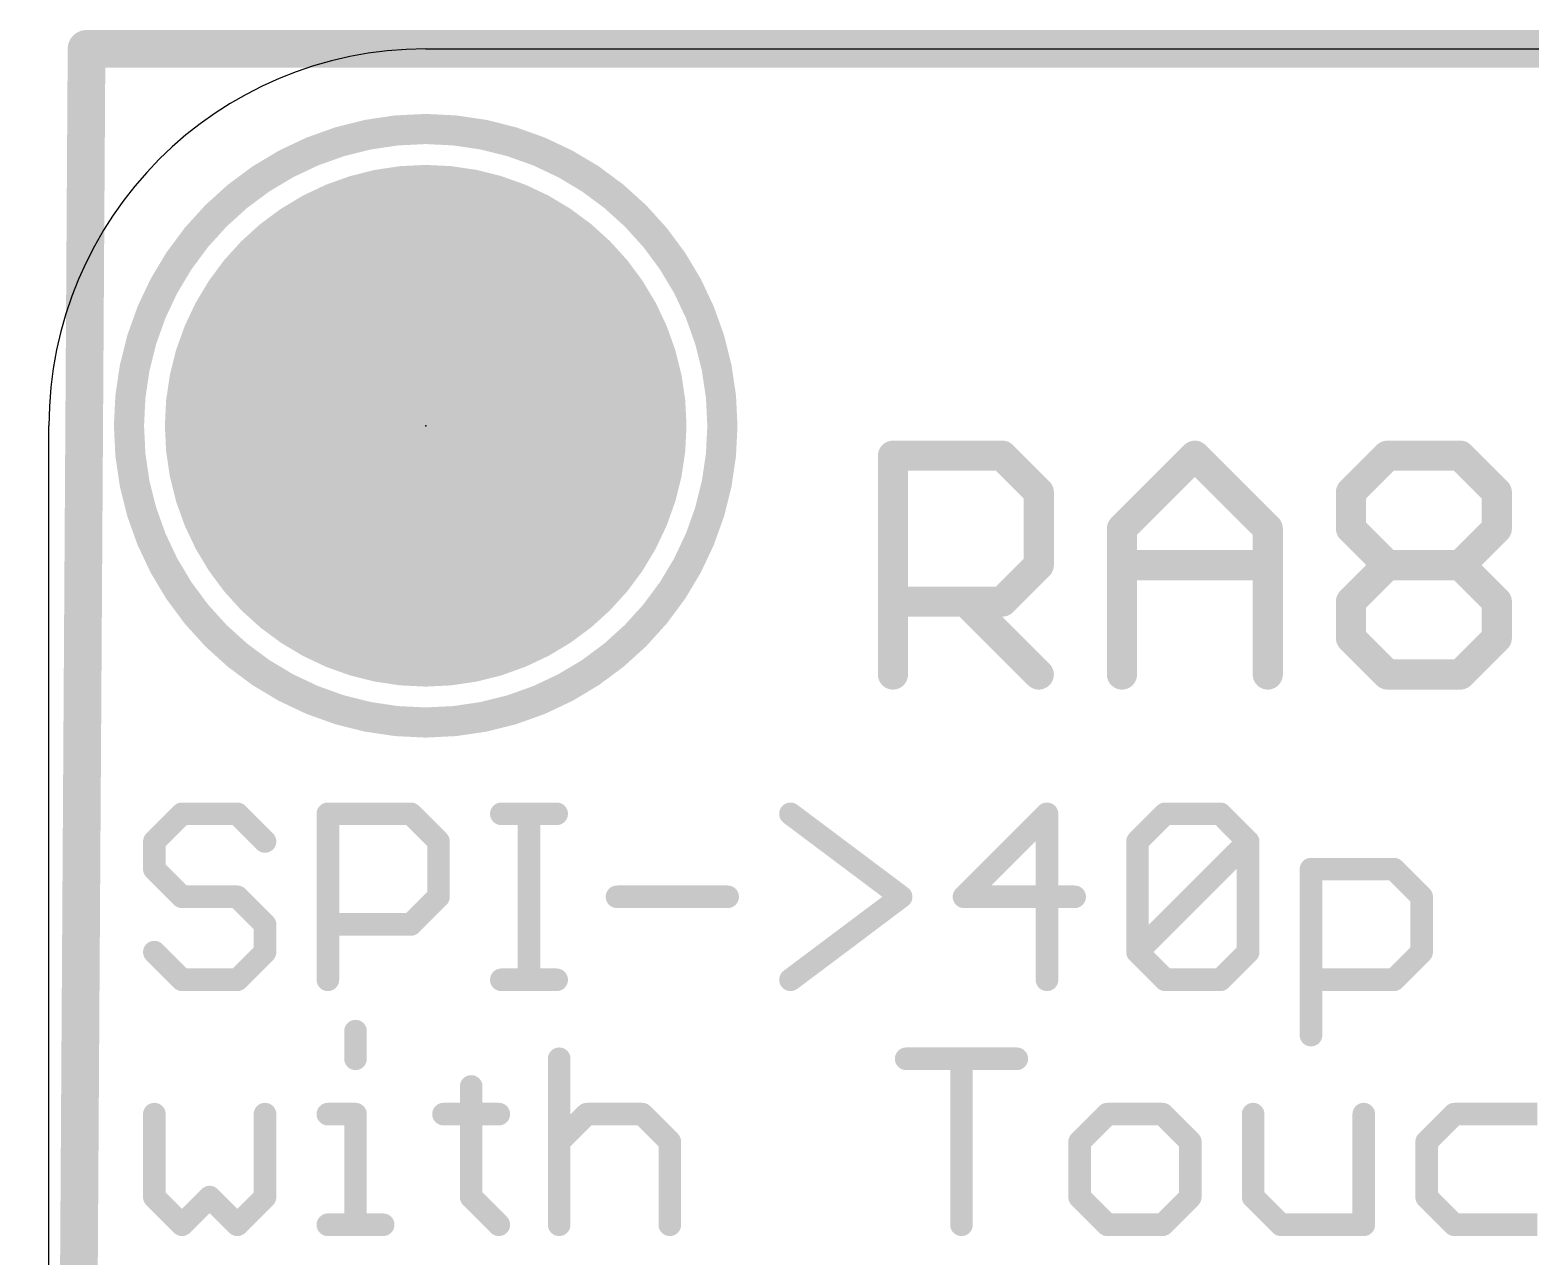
# Model space of a CAD drawing. Extents: x -0.1 to 49.3, y -0.1 to 40.8.
# Drawn here: x -0.13 to 9.99, y 32.5 to 40.77 of the extents above; entities that cross this region are included whole.
import ezdxf

# ---------------------------------------------------------------- set-up
doc = ezdxf.new("R2010")
doc.units = 0
for name, color, linetype in [('16', 132, 'CONTINUOUS'), ('17', 110, 'CONTINUOUS'), ('20', 53, 'CONTINUOUS'), ('21', 40, 'CONTINUOUS'), ('23', 53, 'CONTINUOUS')]:
    doc.layers.add(name, color=color, linetype=linetype)

# ---------------------------------------------------------------- blocks, each defined once
blk = doc.blocks.new('ROUNDP')
at = {"const_width": 0.5}
blk.add_lwpolyline([(0, -0.25, 1), (0, 0.25, 1), (0, -0.25)], format="xyb", dxfattribs=at)

msp = doc.modelspace()

# ---------------------------------------------------------------- linework, layer by layer
at = {"layer": '16', "const_width": 0.254}
for points in [[(0.254, 40.64), (0, 0)], [(49.133, 40.64), (0.254, 40.64)]]:
    msp.add_lwpolyline(points, dxfattribs=at)
at = {"layer": '16', "const_width": 0.127}
for points in [[(0.254, 40.7035, 1), (0.254, 40.5765)], [(0.3175, 40.6396, 1), (0.1905, 40.6404)]]:
    msp.add_lwpolyline(points, format="xyb", dxfattribs=at)
at = {"layer": '20'}
for p, q in [((2.54, 40.64), (45.72, 40.64)), ((0, 2.54), (0, 38.1))]:
    msp.add_line(p, q, dxfattribs=at)
msp.add_arc((2.54, 38.1), 2.54, 90, 180, dxfattribs=at)
at = {"layer": '21'}
for points, const_width in [([(2.54, 36.1, 1), (2.54, 40.1, 1), (2.54, 36.1)], 0.2032), ([(5.7404, 37.8981, 1), (5.6388, 37.8981)], 0.1016), ([(5.6896, 37.9489, 1), (5.6896, 37.8473)], 0.1016), ([(6.4627, 37.934, 1), (6.3909, 37.8621)], 0.1016), ([(6.4268, 37.8473, 1), (6.4268, 37.9489)], 0.1016), ([(7.7606, 37.934, 1), (7.6888, 37.8621)], 0.1016), ([(7.7606, 37.8621, 1), (7.6888, 37.934)], 0.1016), ([(9.0226, 37.9489, 1), (9.0226, 37.8473)], 0.1016), ([(9.0585, 37.8621, 1), (8.9866, 37.934)], 0.1016), ([(9.55, 37.934, 1), (9.4781, 37.8621)], 0.1016), ([(9.514, 37.8473, 1), (9.514, 37.9489)], 0.1016), ([(6.7234, 37.6523, 1), (6.6218, 37.6523)], 0.1016), ([(6.6367, 37.6164, 1), (6.7085, 37.6882)], 0.1016), ([(8.8276, 37.6523, 1), (8.726, 37.6523)], 0.1016), ([(8.7409, 37.6882, 1), (8.8127, 37.6164)], 0.1016), ([(9.8106, 37.6523, 1), (9.709, 37.6523)], 0.1016), ([(9.7239, 37.6164, 1), (9.7957, 37.6882)], 0.1016), ([(7.284, 37.4066, 1), (7.1824, 37.4066)], 0.1016), ([(7.1973, 37.4425, 1), (7.2691, 37.3707)], 0.1016), ([(8.267, 37.4066, 1), (8.1654, 37.4066)], 0.1016), ([(8.1803, 37.3707, 1), (8.2521, 37.4425)], 0.1016), ([(8.8127, 37.4425, 1), (8.7409, 37.3707)], 0.1016), ([(8.726, 37.4066, 1), (8.8276, 37.4066)], 0.1016), ([(9.709, 37.4066, 1), (9.8106, 37.4066)], 0.1016), ([(9.7957, 37.3707, 1), (9.7239, 37.4425)], 0.1016), ([(6.7085, 37.1249, 1), (6.6367, 37.1967)], 0.1016), ([(7.2332, 37.2116, 1), (7.2332, 37.11)], 0.1016), ([(8.2162, 37.11, 1), (8.2162, 37.2116)], 0.1016), ([(9.0226, 37.2116, 1), (9.0226, 37.11)], 0.1016), ([(9.0585, 37.1249, 1), (8.9866, 37.1967)], 0.1016), ([(8.9866, 37.1249, 1), (9.0585, 37.1967)], 0.1016), ([(9.55, 37.1967, 1), (9.4781, 37.1249)], 0.1016), ([(9.4781, 37.1967, 1), (9.55, 37.1249)], 0.1016), ([(9.514, 37.11, 1), (9.514, 37.2116)], 0.1016), ([(6.6218, 37.1608, 1), (6.7234, 37.1608)], 0.1016), ([(5.6896, 36.9659, 1), (5.6896, 36.8643)], 0.1016), ([(6.217, 36.951, 1), (6.1452, 36.8792)], 0.1016), ([(6.3909, 36.951, 1), (6.4627, 36.8792)], 0.1016), ([(6.4268, 36.8643, 1), (6.4268, 36.9659)], 0.1016), ([(8.8276, 36.9151, 1), (8.726, 36.9151)], 0.1016), ([(8.7409, 36.951, 1), (8.8127, 36.8792)], 0.1016), ([(9.8106, 36.9151, 1), (9.709, 36.9151)], 0.1016), ([(9.7239, 36.8792, 1), (9.7957, 36.951)], 0.1016), ([(8.8127, 36.7053, 1), (8.7409, 36.6334)], 0.1016), ([(9.7957, 36.6334, 1), (9.7239, 36.7053)], 0.1016), ([(8.726, 36.6693, 1), (8.8276, 36.6693)], 0.1016), ([(9.709, 36.6693, 1), (9.8106, 36.6693)], 0.1016), ([(9.0226, 36.4744, 1), (9.0226, 36.3728)], 0.1016), ([(9.514, 36.3728, 1), (9.514, 36.4744)], 0.1016), ([(5.6388, 36.4236, 1), (5.7404, 36.4236)], 0.1016), ([(6.6367, 36.3877, 1), (6.7085, 36.4595)], 0.1016), ([(7.1824, 36.4236, 1), (7.284, 36.4236)], 0.1016), ([(8.1654, 36.4236, 1), (8.267, 36.4236)], 0.1016), ([(8.9866, 36.3877, 1), (9.0585, 36.4595)], 0.1016), ([(9.4781, 36.4595, 1), (9.55, 36.3877)], 0.1016), ([(0.8976, 35.5229, 1), (0.8976, 35.4467)], 0.0762), ([(0.9246, 35.4578, 1), (0.8707, 35.5117)], 0.0762), ([(1.2974, 35.5117, 1), (1.2435, 35.4578)], 0.0762), ([(1.2705, 35.4467, 1), (1.2705, 35.5229)], 0.0762), ([(1.9187, 35.4848, 1), (1.8425, 35.4848)], 0.0762), ([(1.8806, 35.5229, 1), (1.8806, 35.4467)], 0.0762), ([(2.4668, 35.5117, 1), (2.4129, 35.4578)], 0.0762), ([(2.4399, 35.4467, 1), (2.4399, 35.5229)], 0.0762), ([(3.05, 35.5229, 1), (3.05, 35.4467)], 0.0762), ([(3.2745, 35.4848, 1), (3.1983, 35.4848)], 0.0762), ([(3.4228, 35.4467, 1), (3.4228, 35.5229)], 0.0762), ([(5.0218, 35.5152, 1), (4.9761, 35.4543)], 0.0762), ([(6.7658, 35.4848, 1), (6.6896, 35.4848)], 0.0762), ([(6.7546, 35.4578, 1), (6.7007, 35.5117)], 0.0762), ([(7.5242, 35.5229, 1), (7.5242, 35.4467)], 0.0762), ([(7.5511, 35.4578, 1), (7.4973, 35.5117)], 0.0762), ([(7.924, 35.5117, 1), (7.8701, 35.4578)], 0.0762), ([(7.8971, 35.4467, 1), (7.8971, 35.5229)], 0.0762), ([(0.7493, 35.2983, 1), (0.6731, 35.2983)], 0.0762), ([(0.6843, 35.3253, 1), (0.7381, 35.2714)], 0.0762), ([(1.43, 35.2714, 1), (1.4838, 35.3253)], 0.0762), ([(2.6644, 35.2983, 1), (2.5882, 35.2983)], 0.0762), ([(2.5994, 35.2714, 1), (2.6532, 35.3253)], 0.0762), ([(7.3108, 35.3253, 1), (7.3647, 35.2714)], 0.0762), ([(7.3759, 35.2983, 1), (7.2997, 35.2983)], 0.0762), ([(8.1216, 35.2983, 1), (8.0454, 35.2983)], 0.0762), ([(8.1104, 35.2714, 1), (8.0565, 35.3253)], 0.0762), ([(8.0565, 35.2714, 1), (8.1104, 35.3253)], 0.0762), ([(0.6731, 35.1119, 1), (0.7493, 35.1119)], 0.0762), ([(0.7381, 35.1388, 1), (0.6843, 35.085)], 0.0762), ([(8.5453, 35.1119, 1), (8.4691, 35.1119)], 0.0762), ([(8.5072, 35.15, 1), (8.5072, 35.0738)], 0.0762), ([(9.0934, 35.1388, 1), (9.0395, 35.085)], 0.0762), ([(9.0665, 35.0738, 1), (9.0665, 35.15)], 0.0762), ([(0.8976, 34.9636, 1), (0.8976, 34.8874)], 0.0762), ([(0.8707, 34.8985, 1), (0.9246, 34.9524)], 0.0762), ([(1.2974, 34.9524, 1), (1.2435, 34.8985)], 0.0762), ([(1.2705, 34.8874, 1), (1.2705, 34.9636)], 0.0762), ([(2.5882, 34.9255, 1), (2.6644, 34.9255)], 0.0762), ([(2.6532, 34.8985, 1), (2.5994, 34.9524)], 0.0762), ([(3.8296, 34.9636, 1), (3.8296, 34.8874)], 0.0762), ([(4.5753, 34.8874, 1), (4.5753, 34.9636)], 0.0762), ([(5.7676, 34.895, 1), (5.7218, 34.956)], 0.0762), ([(5.7218, 34.895, 1), (5.7676, 34.956)], 0.0762), ([(6.1414, 34.9524, 1), (6.1953, 34.8985)], 0.0762), ([(6.1684, 34.9636, 1), (6.1684, 34.8874)], 0.0762), ([(6.9141, 34.8874, 1), (6.9141, 34.9636)], 0.0762), ([(9.291, 34.9255, 1), (9.2148, 34.9255)], 0.0762), ([(9.2259, 34.8985, 1), (9.2798, 34.9524)], 0.0762), ([(1.495, 34.739, 1), (1.4188, 34.739)], 0.0762), ([(1.43, 34.7121, 1), (1.4838, 34.766)], 0.0762), ([(1.8806, 34.7771, 1), (1.8806, 34.7009)], 0.0762), ([(2.4129, 34.766, 1), (2.4668, 34.7121)], 0.0762), ([(2.4399, 34.7009, 1), (2.4399, 34.7771)], 0.0762), ([(0.7381, 34.5796, 1), (0.6843, 34.5257)], 0.0762), ([(1.4838, 34.5257, 1), (1.43, 34.5796)], 0.0762), ([(7.3647, 34.5796, 1), (7.3108, 34.5257)], 0.0762), ([(7.3108, 34.5796, 1), (7.3647, 34.5257)], 0.0762), ([(8.1104, 34.5257, 1), (8.0565, 34.5796)], 0.0762), ([(9.2798, 34.5257, 1), (9.2259, 34.5796)], 0.0762), ([(1.4188, 34.5526, 1), (1.495, 34.5526)], 0.0762), ([(7.2997, 34.5526, 1), (7.3759, 34.5526)], 0.0762), ([(8.0454, 34.5526, 1), (8.1216, 34.5526)], 0.0762), ([(9.2148, 34.5526, 1), (9.291, 34.5526)], 0.0762), ([(0.8976, 34.4043, 1), (0.8976, 34.3281)], 0.0762), ([(0.8707, 34.3393, 1), (0.9246, 34.3931)], 0.0762), ([(1.2435, 34.3931, 1), (1.2974, 34.3393)], 0.0762), ([(1.2705, 34.3281, 1), (1.2705, 34.4043)], 0.0762), ([(1.8425, 34.3662, 1), (1.9187, 34.3662)], 0.0762), ([(3.05, 34.4043, 1), (3.05, 34.3281)], 0.0762), ([(3.1983, 34.3662, 1), (3.2745, 34.3662)], 0.0762), ([(3.4228, 34.3281, 1), (3.4228, 34.4043)], 0.0762), ([(4.9761, 34.3967, 1), (5.0218, 34.3357)], 0.0762), ([(6.6896, 34.3662, 1), (6.7658, 34.3662)], 0.0762), ([(7.5242, 34.4043, 1), (7.5242, 34.3281)], 0.0762), ([(7.4973, 34.3393, 1), (7.5511, 34.3931)], 0.0762), ([(7.8701, 34.3931, 1), (7.924, 34.3393)], 0.0762), ([(7.8971, 34.3281, 1), (7.8971, 34.4043)], 0.0762), ([(8.5072, 34.4043, 1), (8.5072, 34.3281)], 0.0762), ([(9.0395, 34.3931, 1), (9.0934, 34.3393)], 0.0762), ([(9.0665, 34.3281, 1), (9.0665, 34.4043)], 0.0762), ([(2.1051, 34.0202, 1), (2.0289, 34.0202)], 0.0762), ([(8.4691, 33.9933, 1), (8.5453, 33.9933)], 0.0762), ([(3.4779, 33.8338, 1), (3.4017, 33.8338)], 0.0762), ([(5.7786, 33.8719, 1), (5.7786, 33.7957)], 0.0762), ([(6.1895, 33.8338, 1), (6.1133, 33.8338)], 0.0762), ([(6.5243, 33.7957, 1), (6.5243, 33.8719)], 0.0762), ([(2.0289, 33.8338, 1), (2.1051, 33.8338)], 0.0762), ([(2.8847, 33.6473, 1), (2.8085, 33.6473)], 0.0762), ([(0.7493, 33.4609, 1), (0.6731, 33.4609)], 0.0762), ([(1.495, 33.4609, 1), (1.4188, 33.4609)], 0.0762), ([(1.8806, 33.499, 1), (1.8806, 33.4228)], 0.0762), ([(2.1051, 33.4609, 1), (2.0289, 33.4609)], 0.0762), ([(2.067, 33.4228, 1), (2.067, 33.499)], 0.0762), ([(2.6602, 33.499, 1), (2.6602, 33.4228)], 0.0762), ([(3.033, 33.4228, 1), (3.033, 33.499)], 0.0762), ([(3.6262, 33.499, 1), (3.6262, 33.4228)], 0.0762), ([(3.6532, 33.434, 1), (3.5993, 33.4878)], 0.0762), ([(4.026, 33.4878, 1), (3.9721, 33.434)], 0.0762), ([(3.9991, 33.4228, 1), (3.9991, 33.499)], 0.0762), ([(7.1344, 33.499, 1), (7.1344, 33.4228)], 0.0762), ([(7.1613, 33.434, 1), (7.1075, 33.4878)], 0.0762), ([(7.5342, 33.4878, 1), (7.4803, 33.434)], 0.0762), ([(7.5073, 33.4228, 1), (7.5073, 33.499)], 0.0762), ([(8.1555, 33.4609, 1), (8.0793, 33.4609)], 0.0762), ([(8.9012, 33.4609, 1), (8.825, 33.4609)], 0.0762), ([(9.4732, 33.499, 1), (9.4732, 33.4228)], 0.0762), ([(9.5001, 33.434, 1), (9.4463, 33.4878)], 0.0762), ([(3.4128, 33.3014, 1), (3.4667, 33.2475)], 0.0762), ([(4.2236, 33.2745, 1), (4.1474, 33.2745)], 0.0762), ([(4.1586, 33.2475, 1), (4.2124, 33.3014)], 0.0762), ([(6.921, 33.3014, 1), (6.9749, 33.2475)], 0.0762), ([(6.9861, 33.2745, 1), (6.9099, 33.2745)], 0.0762), ([(7.7318, 33.2745, 1), (7.6556, 33.2745)], 0.0762), ([(7.6667, 33.2475, 1), (7.7206, 33.3014)], 0.0762), ([(9.2598, 33.3014, 1), (9.3137, 33.2475)], 0.0762), ([(9.3249, 33.2745, 1), (9.2487, 33.2745)], 0.0762), ([(0.7381, 32.9286, 1), (0.6843, 32.8747)], 0.0762), ([(0.6731, 32.9016, 1), (0.7493, 32.9016)], 0.0762), ([(1.111, 32.9286, 1), (1.0571, 32.8747)], 0.0762), ([(1.111, 32.8747, 1), (1.0571, 32.9286)], 0.0762), ([(1.4188, 32.9016, 1), (1.495, 32.9016)], 0.0762), ([(1.4838, 32.8747, 1), (1.43, 32.9286)], 0.0762), ([(2.8736, 32.9286, 1), (2.8197, 32.8747)], 0.0762), ([(2.8085, 32.9016, 1), (2.8847, 32.9016)], 0.0762), ([(6.9749, 32.9286, 1), (6.921, 32.8747)], 0.0762), ([(6.9099, 32.9016, 1), (6.9861, 32.9016)], 0.0762), ([(7.6556, 32.9016, 1), (7.7318, 32.9016)], 0.0762), ([(7.7206, 32.8747, 1), (7.6667, 32.9286)], 0.0762), ([(8.1443, 32.9286, 1), (8.0904, 32.8747)], 0.0762), ([(8.0793, 32.9016, 1), (8.1555, 32.9016)], 0.0762), ([(9.3137, 32.9286, 1), (9.2598, 32.8747)], 0.0762), ([(9.2487, 32.9016, 1), (9.3249, 32.9016)], 0.0762), ([(0.8707, 32.7421, 1), (0.9246, 32.6883)], 0.0762), ([(0.8707, 32.6883, 1), (0.9246, 32.7421)], 0.0762), ([(1.2435, 32.7421, 1), (1.2974, 32.6883)], 0.0762), ([(1.2435, 32.6883, 1), (1.2974, 32.7421)], 0.0762), ([(1.8806, 32.7533, 1), (1.8806, 32.6771)], 0.0762), ([(2.2534, 32.6771, 1), (2.2534, 32.7533)], 0.0762), ([(3.0061, 32.6883, 1), (3.06, 32.7421)], 0.0762), ([(7.1344, 32.7533, 1), (7.1344, 32.6771)], 0.0762), ([(7.1075, 32.6883, 1), (7.1613, 32.7421)], 0.0762), ([(7.4803, 32.7421, 1), (7.5342, 32.6883)], 0.0762), ([(7.5073, 32.6771, 1), (7.5073, 32.7533)], 0.0762), ([(8.3038, 32.7533, 1), (8.3038, 32.6771)], 0.0762), ([(8.2769, 32.6883, 1), (8.3307, 32.7421)], 0.0762), ([(8.8631, 32.6771, 1), (8.8631, 32.7533)], 0.0762), ([(9.4732, 32.7533, 1), (9.4732, 32.6771)], 0.0762), ([(9.4463, 32.6883, 1), (9.5001, 32.7421)], 0.0762), ([(2.0289, 32.7152, 1), (2.1051, 32.7152)], 0.0762), ([(3.4017, 32.7152, 1), (3.4779, 32.7152)], 0.0762), ([(4.1474, 32.7152, 1), (4.2236, 32.7152)], 0.0762), ([(6.1133, 32.7152, 1), (6.1895, 32.7152)], 0.0762), ([(8.825, 32.7152, 1), (8.9012, 32.7152)], 0.0762)]:
    msp.add_lwpolyline(points, format="xyb", dxfattribs=dict(at, const_width=const_width))
for points, const_width in [([(5.6896, 36.4236), (5.6896, 37.8981)], 0.2032), ([(5.6896, 37.8981), (6.4268, 37.8981)], 0.2032), ([(6.4268, 37.8981), (6.6726, 37.6523)], 0.2032), ([(7.2332, 37.4066), (7.7247, 37.8981)], 0.2032), ([(7.7247, 37.8981), (8.2162, 37.4066)], 0.2032), ([(8.7768, 37.6523), (9.0226, 37.8981)], 0.2032), ([(9.0226, 37.8981), (9.514, 37.8981)], 0.2032), ([(9.514, 37.8981), (9.7598, 37.6523)], 0.2032), ([(6.6726, 37.6523), (6.6726, 37.1608)], 0.2032), ([(8.7768, 37.4066), (8.7768, 37.6523)], 0.2032), ([(9.7598, 37.6523), (9.7598, 37.4066)], 0.2032), ([(7.2332, 36.4236), (7.2332, 37.4066)], 0.2032), ([(8.2162, 37.4066), (8.2162, 36.4236)], 0.2032), ([(9.0226, 37.1608), (8.7768, 37.4066)], 0.2032), ([(9.7598, 37.4066), (9.514, 37.1608)], 0.2032), ([(6.6726, 37.1608), (6.4268, 36.9151)], 0.2032), ([(7.2332, 37.1608), (8.2162, 37.1608)], 0.2032), ([(8.7768, 36.9151), (9.0226, 37.1608)], 0.2032), ([(9.0226, 37.1608), (9.514, 37.1608)], 0.2032), ([(9.514, 37.1608), (9.7598, 36.9151)], 0.2032), ([(6.4268, 36.9151), (5.6896, 36.9151)], 0.2032), ([(6.1811, 36.9151), (6.6726, 36.4236)], 0.2032), ([(8.7768, 36.6693), (8.7768, 36.9151)], 0.2032), ([(9.7598, 36.9151), (9.7598, 36.6693)], 0.2032), ([(9.0226, 36.4236), (8.7768, 36.6693)], 0.2032), ([(9.7598, 36.6693), (9.514, 36.4236)], 0.2032), ([(9.514, 36.4236), (9.0226, 36.4236)], 0.2032), ([(0.8976, 35.4848), (0.7112, 35.2983)], 0.1524), ([(1.2705, 35.4848), (0.8976, 35.4848)], 0.1524), ([(1.4569, 35.2983), (1.2705, 35.4848)], 0.1524), ([(1.8806, 34.3662), (1.8806, 35.4848)], 0.1524), ([(1.8806, 35.4848), (2.4399, 35.4848)], 0.1524), ([(2.4399, 35.4848), (2.6263, 35.2983)], 0.1524), ([(3.05, 35.4848), (3.4228, 35.4848)], 0.1524), ([(3.2364, 34.3662), (3.2364, 35.4848)], 0.1524), ([(4.999, 35.4848), (5.7447, 34.9255)], 0.1524), ([(6.7277, 35.4848), (6.1684, 34.9255)], 0.1524), ([(6.7277, 34.3662), (6.7277, 35.4848)], 0.1524), ([(7.3378, 35.2983), (7.5242, 35.4848)], 0.1524), ([(7.5242, 35.4848), (7.8971, 35.4848)], 0.1524), ([(7.8971, 35.4848), (8.0835, 35.2983)], 0.1524), ([(0.7112, 35.2983), (0.7112, 35.1119)], 0.1524), ([(2.6263, 35.2983), (2.6263, 34.9255)], 0.1524), ([(7.3378, 34.5526), (7.3378, 35.2983)], 0.1524), ([(7.3378, 34.5526), (8.0835, 35.2983)], 0.1524), ([(8.0835, 35.2983), (8.0835, 34.5526)], 0.1524), ([(0.7112, 35.1119), (0.8976, 34.9255)], 0.1524), ([(8.5072, 33.9933), (8.5072, 35.1119)], 0.1524), ([(8.5072, 35.1119), (9.0665, 35.1119)], 0.1524), ([(9.0665, 35.1119), (9.2529, 34.9255)], 0.1524), ([(0.8976, 34.9255), (1.2705, 34.9255)], 0.1524), ([(1.2705, 34.9255), (1.4569, 34.739)], 0.1524), ([(2.6263, 34.9255), (2.4399, 34.739)], 0.1524), ([(3.8296, 34.9255), (4.5753, 34.9255)], 0.1524), ([(5.7447, 34.9255), (4.999, 34.3662)], 0.1524), ([(6.1684, 34.9255), (6.9141, 34.9255)], 0.1524), ([(9.2529, 34.9255), (9.2529, 34.5526)], 0.1524), ([(1.4569, 34.739), (1.4569, 34.5526)], 0.1524), ([(2.4399, 34.739), (1.8806, 34.739)], 0.1524), ([(0.8976, 34.3662), (0.7112, 34.5526)], 0.1524), ([(1.4569, 34.5526), (1.2705, 34.3662)], 0.1524), ([(7.5242, 34.3662), (7.3378, 34.5526)], 0.1524), ([(8.0835, 34.5526), (7.8971, 34.3662)], 0.1524), ([(9.2529, 34.5526), (9.0665, 34.3662)], 0.1524), ([(1.2705, 34.3662), (0.8976, 34.3662)], 0.1524), ([(3.05, 34.3662), (3.4228, 34.3662)], 0.1524), ([(7.8971, 34.3662), (7.5242, 34.3662)], 0.1524), ([(9.0665, 34.3662), (8.5072, 34.3662)], 0.1524), ([(2.067, 34.0202), (2.067, 33.8338)], 0.1524), ([(3.4398, 33.8338), (3.4398, 32.7152)], 0.1524), ([(5.7786, 33.8338), (6.5243, 33.8338)], 0.1524), ([(6.1514, 32.7152), (6.1514, 33.8338)], 0.1524), ([(2.8466, 33.6473), (2.8466, 32.9016)], 0.1524), ([(0.7112, 33.4609), (0.7112, 32.9016)], 0.1524), ([(1.4569, 32.9016), (1.4569, 33.4609)], 0.1524), ([(1.8806, 33.4609), (2.067, 33.4609)], 0.1524), ([(2.067, 33.4609), (2.067, 32.7152)], 0.1524), ([(2.6602, 33.4609), (3.033, 33.4609)], 0.1524), ([(3.4398, 33.2745), (3.6262, 33.4609)], 0.1524), ([(3.6262, 33.4609), (3.9991, 33.4609)], 0.1524), ([(3.9991, 33.4609), (4.1855, 33.2745)], 0.1524), ([(7.1344, 33.4609), (6.948, 33.2745)], 0.1524), ([(7.5073, 33.4609), (7.1344, 33.4609)], 0.1524), ([(7.6937, 33.2745), (7.5073, 33.4609)], 0.1524), ([(8.1174, 33.4609), (8.1174, 32.9016)], 0.1524), ([(8.8631, 32.7152), (8.8631, 33.4609)], 0.1524), ([(9.4732, 33.4609), (9.2868, 33.2745)], 0.1524), ([(10.0325, 33.4609), (9.4732, 33.4609)], 0.1524), ([(4.1855, 33.2745), (4.1855, 32.7152)], 0.1524), ([(6.948, 33.2745), (6.948, 32.9016)], 0.1524), ([(7.6937, 32.9016), (7.6937, 33.2745)], 0.1524), ([(9.2868, 33.2745), (9.2868, 32.9016)], 0.1524), ([(0.7112, 32.9016), (0.8976, 32.7152)], 0.1524), ([(0.8976, 32.7152), (1.084, 32.9016)], 0.1524), ([(1.084, 32.9016), (1.2705, 32.7152)], 0.1524), ([(1.2705, 32.7152), (1.4569, 32.9016)], 0.1524), ([(2.8466, 32.9016), (3.033, 32.7152)], 0.1524), ([(6.948, 32.9016), (7.1344, 32.7152)], 0.1524), ([(7.5073, 32.7152), (7.6937, 32.9016)], 0.1524), ([(8.1174, 32.9016), (8.3038, 32.7152)], 0.1524), ([(9.2868, 32.9016), (9.4732, 32.7152)], 0.1524), ([(1.8806, 32.7152), (2.2534, 32.7152)], 0.1524), ([(7.1344, 32.7152), (7.5073, 32.7152)], 0.1524), ([(8.3038, 32.7152), (8.8631, 32.7152)], 0.1524), ([(9.4732, 32.7152), (10.0325, 32.7152)], 0.1524)]:
    msp.add_lwpolyline(points, dxfattribs=dict(at, const_width=const_width))
at = {"layer": '23'}
msp.add_point((2.54, 38.1), dxfattribs=at)

# ---------------------------------------------------------------- block references
at = {"layer": '17', "xscale": 3.516, "yscale": 3.516}
msp.add_blockref('ROUNDP', (2.54, 38.1), dxfattribs=at)
msp.add_blockref('ROUNDP', (2.54, 38.1), dxfattribs=at)

doc.saveas('drawing.dxf')
